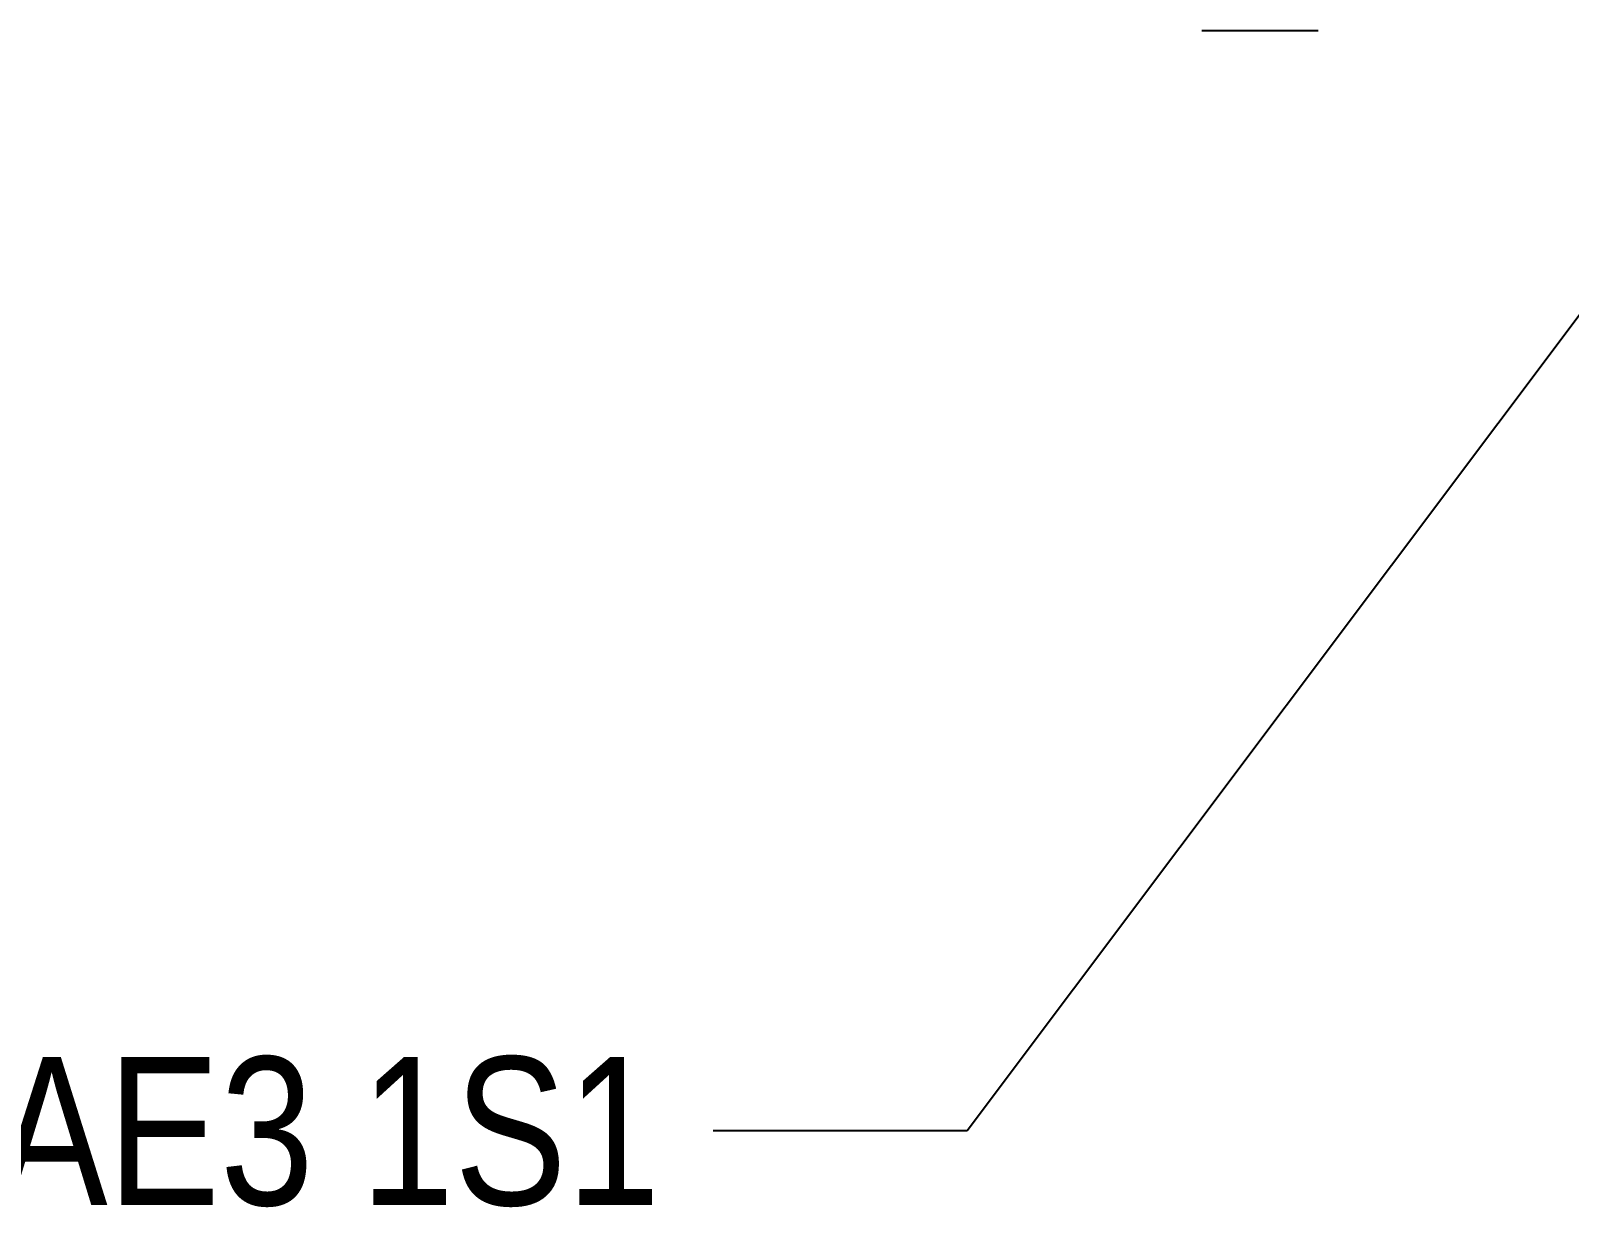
# Model space of a CAD drawing. Header units: millimetres. Extents: x 0 to 420, y 0 to 297.
# Drawn here: x 215.9 to 252.23, y 137.74 to 165.52 of the extents above; entities that cross this region are included whole.
import ezdxf

# ---------------------------------------------------------------- set-up
doc = ezdxf.new("R2010")
doc.units = ezdxf.units.MM
doc.header["$LTSCALE"] = 23.1
doc.layers.get('0').update_dxf_attribs({"linetype": 'CONTINUOUS'})
doc.styles.get("Standard").update_dxf_attribs({"font": 'txt', "width": 0.85})
doc.styles.add('TEXTSTYLE_2', font='txt', dxfattribs={"width": 0.85})
doc.dimstyles.get("Standard").update_dxf_attribs({"dimtxt": 3.5, "dimasz": 3.5, "dimexe": 1.5, "dimexo": 1, "dimtad": 1, "dimtxsty": 'STANDARD', "dimcen": 0.09, "dimadec": 0, "dimazin": 0, "dimtol": 1, "dimtp": 0.01, "dimtm": 0.01, "dimtfac": 1, "dimtofl": 0, "dimtmove": 0, "dimatfit": 3, "dimfxl": 1, "dimtolj": 1, "dimarcsym": 0})

msp = doc.modelspace()

# ---------------------------------------------------------------- linework, layer by layer
at = {"color": 7, "linetype": 'CONTINUOUS'}
msp.add_line((246.305, 165.515), (243.555, 165.515), dxfattribs=at)

# ---------------------------------------------------------------- texts
at = {"color": 2, "linetype": 'CONTINUOUS', "insert": (208.216, 141.29), "char_height": 3.5, "width": 35.7, "attachment_point": 1, "line_spacing_factor": 0.9, "style": 'TEXTSTYLE_2'}
msp.add_mtext('RA-AE3 1S1', dxfattribs=at)

# ---------------------------------------------------------------- leaders
at = {"color": 2, "linetype": 'CONTINUOUS'}
msp.add_leader([(262.861, 172.657), (238.016, 139.54), (232.016, 139.54)], dimstyle='STANDARD', override={"dimtad": 0, "dimldrblk": 'DOT'}, dxfattribs=at)

doc.saveas('drawing.dxf')
